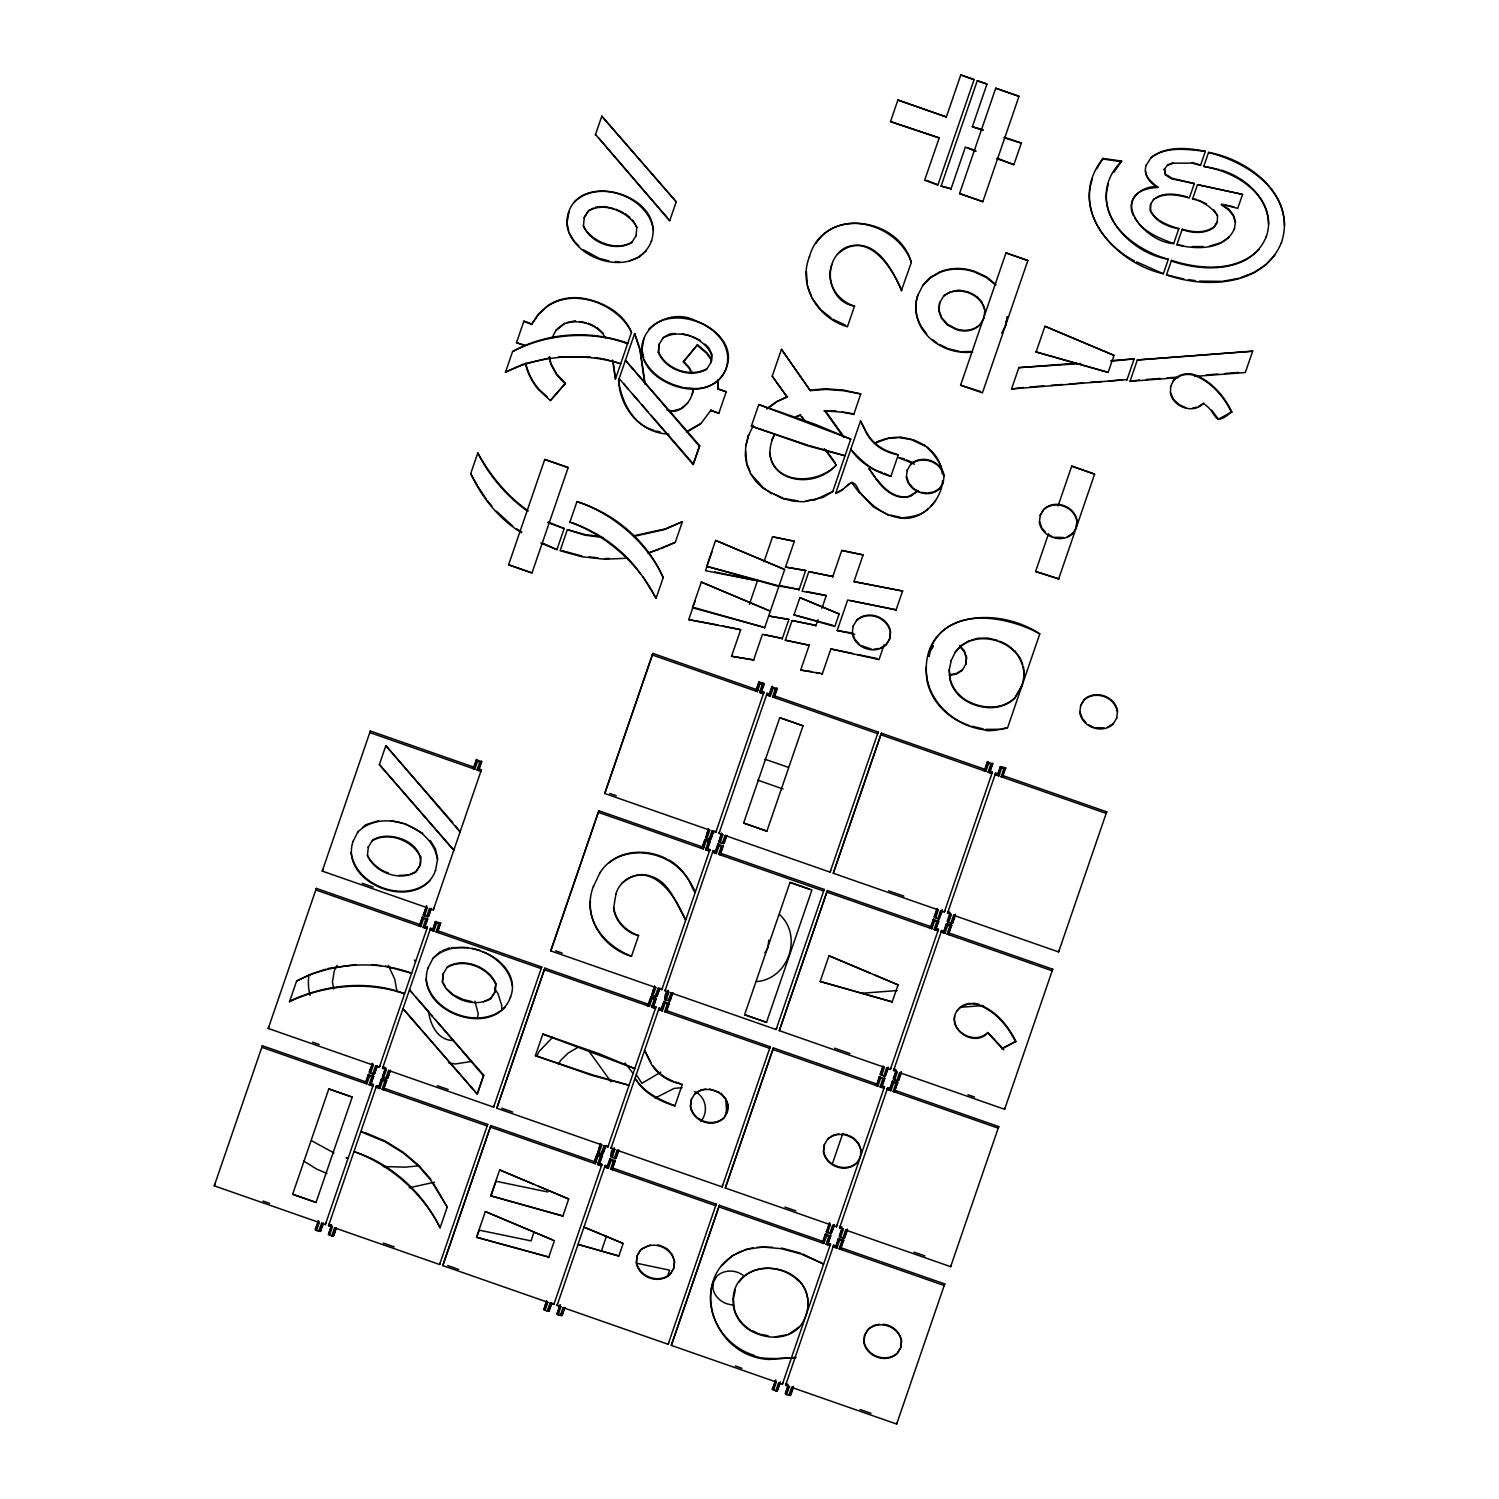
<?xml version="1.0" encoding="UTF-8"?>
<svg xmlns="http://www.w3.org/2000/svg" width="1499" height="1499" viewBox="0 0 1499 1499"><rect width="100%" height="100%" fill="white"/><g stroke="black" fill="none" stroke-linecap="round" stroke-linejoin="round"><path stroke-width="1.5" d="M1213.778 209.616L1217.525 215.744L1217.244 222.208L1214.171 227.173C1205.346 234.294 1190.881 233.319 1182.186 229.272C1192.642 232.214 1205.271 233.769 1214.396 226.536L1217.469 221.59M954.769 1015.797C951.509 1032.942 975.699 1044.915 987.766 1032.492C1011.132 1056.832 1006.841 1054.34 987.766 1032.492M1170.719 386.311L1170.419 393.469C1173.68 407.484 1193.972 414.399 1203.716 403.006M1150.67 203.883L1150.52 210.104C1155.129 221.477 1169.595 225.543 1178.776 228.785C1167.59 226.742 1155.448 221.515 1150.295 210.741L1150.445 204.501L1153.743 199.105M813.807 500.366L832.769 491.522L823.082 497.368L803.895 501.772L793.271 501.191L781.897 498.268L762.916 488.187L755.852 481.423L750.437 473.497L746.858 464.784L745.303 455.621L745.771 446.027L748.507 435.385L745.771 446.027M746.858 464.784L745.715 451.162M368.136 847.347L372.576 840.115C389.403 829.322 425.004 842.513 420.057 865.466L415.691 872.193C399.39 881.468 374.694 872.643 367.461 855.442L368.361 846.729M420.863 856.81L420.282 864.848L415.916 871.575L410.389 874.179M495.813 983.475L495.007 992.132L490.641 998.859C474.34 1008.134 449.644 999.308 442.43 982.107L443.086 974.013L447.526 966.78C463.772 957.093 488.355 966.555 495.813 983.475L495.232 991.514L490.866 998.24L483.502 1001.707M636.007 235.98L636.813 227.323L632.784 219.941M710.957 362.646C713.131 355.675 710.788 348.293 704.811 344.114M711.763 353.989L711.201 362.027L706.591 369.372C690.289 378.629 665.593 369.803 658.38 352.621L659.035 344.526L663.495 337.294L670.559 333.734L675.225 333.49M443.311 973.376L442.43 982.107M636.232 235.362L631.641 242.707C615.339 251.982 590.643 243.157 583.411 225.956L584.31 217.243L588.526 210.628L593.829 207.968M658.38 352.621L659.279 343.889M370.703 1085.313L371.265 1083.758M378.797 1086.382L378.216 1087.955M424.685 927.956L425.248 926.382M432.78 929.024L432.218 930.579M478.668 770.58L479.249 769.006M599.225 1165.098L599.787 1163.543M615.265 1160.807L613.372 1161.032L610.618 1169.07L612.51 1168.845L615.265 1160.807L609.849 1158.914L611.161 1160.245L608.388 1168.302L604.584 1166.971L605.146 1165.398L607.32 1166.166L606.758 1167.721M653.208 1007.721L653.789 1006.166M669.247 1003.431L667.374 1003.655L664.619 1011.694L666.493 1011.469L669.247 1003.431L663.832 1001.538L665.144 1002.887L662.389 1010.926L658.567 1009.595L659.148 1008.04L661.321 1008.79L660.74 1010.345M707.191 850.345L707.772 848.79M723.23 846.054L721.356 846.279L718.602 854.318L720.476 854.093L723.23 846.054L717.834 844.162L719.127 845.511L716.372 853.549L712.55 852.219L713.131 850.664L715.304 851.413L714.723 852.987M761.192 692.988L761.754 691.414M777.213 688.678L775.339 688.903L772.585 696.941L774.458 696.716L777.213 688.678L771.816 686.804L773.109 688.135L770.355 696.173L766.532 694.843L767.113 693.288L769.287 694.056L768.725 695.611M827.748 1244.863L828.31 1243.308L830.502 1244.076L782.403 1384.158L778.581 1382.828L775.826 1390.847L772.453 1389.461L775.658 1380.26L772.453 1389.461M835.842 1245.931L835.28 1247.505M881.731 1087.506L882.311 1085.932L884.485 1086.7L836.386 1226.782L832.563 1225.451L829.809 1233.49L826.455 1232.103L829.64 1222.884L826.455 1232.103M889.844 1088.574L889.263 1090.129M935.713 930.13L936.294 928.556L938.468 929.324L890.369 1069.424L886.546 1068.094L883.81 1076.113L880.269 1073.996L883.023 1065.976M943.827 931.198L943.246 932.753M989.715 772.753L990.277 771.198L992.45 771.948L944.351 912.048L940.548 910.717L937.793 918.737L934.252 916.62L937.006 908.6M997.809 773.821L997.228 775.376M939.779 302.348L938.936 310.031L941.691 317.676L947.462 324.234L955.687 328.618A22.56 19.618 20.2 0 0 980.065 324.384M691.358 1099.404L690.608 1106.037C692.95 1120.877 712.887 1127.923 723.942 1117.673M907.307 469.918L906.314 477.169C908.675 492.009 928.612 499.073 939.667 488.805L943.133 483.128L944.145 475.801C941.765 461.036 921.848 453.991 910.792 464.165L907.082 470.536M853.231 625.889L852.238 633.234C854.692 648.186 874.798 655.232 886.04 645.02L889.563 639.267L890.35 632.447C887.97 617.419 867.734 610.187 856.547 620.642M1116.586 718.414L1117.579 711.163C1115.237 696.286 1095.263 689.259 1084.227 699.546L1080.723 705.298L1079.748 712.55C1082.184 727.277 1102.046 734.36 1113.101 724.167L1116.811 717.777M727.184 1112.614L727.971 1105.925C725.572 1091.141 705.654 1084.096 694.618 1094.27M824.394 1144.486L823.626 1151.101C825.968 1165.847 845.923 1172.874 856.885 1162.681M860.145 1157.547L861.138 1150.295L858.852 1143.793L854.186 1138.322L849.371 1135.68M929.08 656.543L929.605 652.084L933.071 646.388M929.305 655.925L929.83 651.447L933.296 645.769M965.618 664.769L966.405 658.061L964.082 651.522L960.54 647.399M1076.095 528.06L1076.863 521.427C1074.596 506.606 1054.565 499.486 1043.604 509.847L1040.119 515.619M768.818 940.098L767.844 947.911L764.865 952.839M983.794 318.425L984.993 309.974L983.025 304.409M1146.248 165.021C1142.8 174.39 1149.808 183.215 1157.734 187.45C1153.481 183.197 1145.967 178.55 1145.48 170.905M1234.37 229.066L1235.513 221.646L1233.508 215.144L1228.768 209.185L1223.278 205.4M615.958 893.872L613.616 908.113C614.946 921.529 626.826 933.053 638.593 935.582C626.151 931.01 615.414 921.229 613.841 907.495M831.908 264.386C824.993 282.224 837.135 300.793 854.542 306.096L847.441 326.763C818.229 318.444 797.468 286.084 809.535 256.573M769.587 452.473C773.671 485.77 817.33 484.533 836.217 465.158C809.76 494.22 753.397 477.282 774.683 434.223M1108.379 184.002C1096.725 221.983 1136.279 250.408 1168.339 259.271L1163.355 273.755C1113.532 262.625 1064.646 206.862 1102.983 158.407L1121.683 161.068L1113.794 172.366M353.014 841.37C338.868 885.159 419.832 914.015 435.628 870.207M427.965 968.035C413.818 1011.788 494.876 1040.756 510.578 996.872M568.964 211.884L566.997 222.976L568.702 230.921M643.933 338.53L641.965 349.642L643.671 357.568M1092.303 179.13C1080.723 212.952 1105.569 245.78 1134.481 260.938M435.403 870.825L437.652 858.946L435.516 849.034L430.232 840.471M510.353 997.491C518.766 976.73 500.535 957.861 482.078 951.49M651.353 241.339C667.486 192.322 568.027 166.539 566.772 223.613C570.688 261.032 636.719 280.069 651.578 240.721M1281.345 242.838C1297.028 196.556 1249.604 159.569 1208.55 152.43C1242.278 161.049 1283.912 184.845 1284.512 225.562M1266.187 236.917C1277.167 205.888 1248.798 178.306 1221.104 170.08M477.469 1017.802L478.237 1013.867L474.921 1001.22M692.276 394.237L693.419 388.316M693.269 389.665C691.639 401.282 681.296 413.761 668.591 411.007M1005.417 325.958L1007.103 317.338M1007.328 316.701L1005.642 325.339L1001.669 333.171M713.468 1281.233C702.169 1312.131 723.624 1345.933 753.828 1355.208C760.03 1363.041 834.999 1353.747 769.156 1359.481C705.429 1356.145 684.856 1262.064 753.041 1247.824M735.372 1289.627L733.404 1299.108L734.154 1308.177M951.322 660.141L949.129 670.24L949.879 679.309A35.114 30.542 20.2 0 0 965.993 700.895C981.058 709.664 1001.838 711.088 1014.973 698.047L1022.262 685.024L1015.216 697.428C1002.081 710.47 981.302 709.046 966.218 700.277A35.114 30.542 20.2 0 1 950.122 678.672L949.354 669.622M1022.018 685.643L1024.21 675.637L1023.48 666.624M593.585 886.059C581.518 915.57 602.279 947.93 631.491 956.268C609.849 947.93 587.964 927.094 590.419 900.936M725.141 1116.643L726.49 1110.272L725.853 1100.06M320.055 1231.541L323.409 1223.053L320.655 1231.072L318.781 1231.297L316.551 1230.529L319.306 1222.509L214.263 1185.84L262.362 1045.74L365.756 1081.828A3.373 1.668 18.9 0 0 365.194 1083.402M374.038 1074.165L377.392 1065.677L374.638 1073.696L372.764 1073.921L370.534 1073.153L373.288 1065.133L268.246 1028.464L316.345 888.364L419.757 924.471A3.373 1.668 18.9 0 0 419.177 926.026M428.021 916.788L431.375 908.3L428.639 916.339L426.747 916.564L424.536 915.777L427.271 907.757L322.248 871.088L370.347 730.987L473.74 767.095A3.373 1.668 18.9 0 0 473.159 768.65M289.513 1001.744L289.738 1001.107C324.777 984.393 368.979 979.784 404.543 993.743C367.105 981.002 324.983 984.806 289.513 1001.744L296.615 981.058L311.099 974.069L325.826 969.178M521.558 532.726C498.905 519.047 481.854 497.406 470.686 473.647L477.806 452.96C490.36 475.37 506.812 495.944 528.004 510.728M620.736 363.639C584.085 352.621 540.839 354.607 505.463 372.239L512.564 351.572C547.435 332.122 590.344 329.967 627.762 343.14L627.538 343.758C590.494 329.799 545.58 334.127 512.564 351.572M516.518 342.615L524.837 345.519L516.518 342.615L523.882 321.161L531.845 323.934L538.534 314.003L547.098 306.171A48.736 42.365 20.2 0 1 582.137 298.151C602.411 301.486 623.453 312.485 631.472 332.403L615.471 379.003L612.548 360.041M379.359 764.565L453.785 850.195L379.359 764.565L385.843 745.659L452.698 822.558M595.309 135.079L601.792 116.172L676.236 201.822L669.734 220.709L595.534 134.442M292.642 1194.272L328.806 1088.93L352.209 1097.099L316.045 1202.442L292.642 1194.272L316.045 1202.442M508.592 564.786L544.755 459.425L568.158 467.594L531.995 572.955L508.592 564.786L531.995 572.955M315.408 1229.911L318.594 1220.711L315.24 1229.18L316.551 1230.529M368.286 1074.596L369.578 1075.926L366.824 1083.964L365.531 1082.634L368.286 1074.596L373.682 1076.469L370.928 1084.526L369.054 1084.751L371.808 1076.694L373.682 1076.469M369.391 1072.534L372.595 1063.334L369.241 1071.822L370.534 1073.153M422.268 917.219L423.58 918.55L420.807 926.607L419.514 925.258L422.268 917.219L427.683 919.093L424.91 927.15L423.037 927.375L425.81 919.337L427.683 919.093M423.393 915.177L426.578 905.958L423.393 915.177L424.536 915.777M476.27 759.843L477.563 761.173L474.808 769.231L473.497 767.881L476.27 759.843L481.666 761.736L478.912 769.774L477.038 769.999L479.792 761.96L481.666 761.736M365.681 1083.365L368.885 1074.127M419.683 925.989L422.868 916.751M473.665 768.612L476.869 759.375M318.781 1231.297L321.536 1223.278L322.81 1223.521M372.764 1073.921L375.518 1065.901L376.792 1066.145M426.747 916.564L429.501 908.544L430.775 908.769M370.328 1084.976L373.532 1075.757M424.311 927.6L427.515 918.381M478.312 770.242L481.498 761.005M321.536 1223.278L325.339 1224.608L373.438 1084.526L369.635 1083.177L370.928 1084.526M375.518 1065.901L379.341 1067.232L427.44 927.15L423.617 925.82L424.91 927.15M429.501 908.544L433.323 909.874L481.423 769.774L477.6 768.444L478.912 769.774M540.82 543.088L556.916 549.646L564.186 528.529L548.034 521.989M333.097 1236.094L336.451 1227.606L333.696 1235.626L331.822 1235.851L329.593 1235.082L332.347 1227.063L328.525 1225.714L376.624 1085.632L380.446 1086.962L378.572 1087.187L379.865 1088.518L382.62 1080.479L381.327 1079.13L386.573 1080.292L383.369 1089.529L382.095 1089.286L384.85 1081.247L386.723 1081.023M387.079 1078.718L390.433 1070.23L387.679 1078.249L385.805 1078.474L383.575 1077.706L386.33 1069.686L382.507 1068.356L430.606 928.256L434.429 929.586L432.555 929.811L433.848 931.141L436.621 923.103L435.31 921.773L440.556 922.934L437.352 932.153L436.078 931.91L438.832 923.871L440.725 923.646M625.083 558.34L604.341 559.221L582.005 556.766L560.101 550.751L567.353 529.634L584.891 534.506L599.488 536.417M569.695 522.739L576.946 501.622C614.759 513.408 647.268 541.139 663.176 577.621L656.075 598.307C638.368 563.174 605.84 534.937 569.92 522.12M668.891 434.092C640.335 433.342 619.574 407.541 618.637 380.109L634.639 333.509L640.11 349.304L645.057 383.463M328.45 1234.464L331.635 1225.264L328.45 1234.464L329.593 1235.082M378.572 1087.187L381.327 1079.13M382.432 1077.088L385.618 1067.888L382.432 1077.088L383.575 1077.706M432.555 929.811L435.31 921.773M378.722 1087.918L381.926 1078.68M432.724 930.542L435.909 921.304M331.822 1235.851L334.577 1227.831L335.851 1228.074M385.805 1078.474L388.56 1070.455L389.834 1070.698M383.369 1089.529L386.124 1081.491M437.352 932.153L440.125 924.115M333.696 1235.626L335.589 1228.88M384.493 1086.325L386.573 1080.292M387.679 1078.249L389.59 1071.504M438.495 928.949L440.556 922.934M477.225 1094.083L402.987 1008.677L477.225 1094.083L483.709 1075.195L435.235 1019.414M619.162 378.572L693.175 464.596L699.677 445.709L625.439 360.303L699.433 446.327M477.45 1093.464L483.709 1075.195M693.175 464.596L699.677 445.709M718.845 413.237L710.901 410.464L718.845 413.237L726.228 391.782L718.021 388.916L717.984 379.959M440.106 1227.793C423.093 1192.867 391.595 1163.599 353.97 1151.607C389.89 1164.423 422.418 1192.679 440.106 1227.793L447.227 1207.107L433.117 1182.748M648.205 553.412L675.299 542.319L682.401 521.652L665.181 528.866L633.758 535.818M334.577 1227.831L439.6 1264.5L487.7 1124.4L382.676 1087.731L383.969 1089.061M388.56 1070.455L493.602 1107.124L541.701 967.024L436.659 930.354L437.97 931.685M548.578 1311.306L551.932 1302.837L549.177 1310.857L547.304 1311.082L545.074 1310.295L547.828 1302.275L442.786 1265.606L490.323 1127.079L490.885 1125.524L595.927 1162.193L594.054 1162.418L595.347 1163.749L598.12 1155.692L596.808 1154.361L600.912 1154.923L602.223 1156.254L599.45 1164.292L597.576 1164.517L600.349 1156.479L602.223 1156.254M602.561 1153.949L605.915 1145.461L603.16 1153.481L601.286 1153.705L599.057 1152.937L601.811 1144.899L496.787 1108.229L544.306 969.703L544.887 968.148L649.91 1004.817L648.036 1005.042L649.348 1006.372L652.102 998.334L650.791 996.985L654.894 997.547L656.206 998.877L653.452 1006.935L651.559 1007.159L654.332 999.102L656.206 998.877M656.562 996.573L659.916 988.085L657.162 996.104L655.288 996.329L653.058 995.561L655.812 987.541L550.77 950.872L598.288 812.327L598.869 810.772L703.912 847.441L702.019 847.666L703.331 848.996L706.085 840.958L704.792 839.627L708.896 840.171L710.189 841.501L707.434 849.558L705.561 849.783L708.315 841.726L710.189 841.501M713.899 830.708L711.144 838.728L709.271 838.953L707.041 838.185L709.795 830.165L604.753 793.496L652.852 653.395L757.894 690.065L756.021 690.289L757.314 691.62L760.087 683.581L758.775 682.251L762.879 682.794L764.19 684.125L761.417 692.182L759.543 692.407L762.298 684.35L764.19 684.125M490.885 1125.524L442.786 1265.606M544.887 968.148L496.787 1108.229M598.869 810.772L550.77 950.872M652.852 653.395L604.753 793.496M535.387 1055.652L592.011 1074.708L629.055 1085.257L591.786 1075.326L535.387 1055.652L542.807 1034.066L599.207 1053.76L634.77 1068.618L542.807 1034.066M810.153 445.84L845.005 455.771L807.736 445.84L751.336 426.147L758.756 404.58L815.156 424.273L850.72 439.113L832.545 492.14M476.513 1237.256L548.784 1257.043L476.513 1237.256L485.339 1211.567L552.25 1239.767M490.735 1195.809L562.856 1216.008L490.735 1195.809L499.635 1169.895L534.169 1184.454M764.734 627.556L692.463 607.77L701.307 582.08L770.355 611.18L701.307 582.08M778.993 586.015L799.154 589.519L779.236 585.397L778.805 586.521L706.685 566.322L715.585 540.408L784.652 569.508L764.509 628.175M477.094 1236.488L479.249 1230.173L531.002 1240.872L533.944 1232.309M490.979 1195.996L496.038 1181.268L547.791 1191.967M722.687 625.982L740.693 629.711L688.716 619.63L695.217 600.687M749.388 604.341L757.463 580.788L705.486 570.707L711.988 551.782M766.907 409.021L777.7 401.264L787.181 397.048L772.21 376.23L781.466 349.323L810.284 390.639L825.687 389.421L843.225 390.677L860.782 393.975L843.45 390.059L825.912 388.784L810.528 390.021M890.5 121.606L939.198 137.908L890.5 121.606L897.901 100.04L946.375 116.959L897.901 100.04M731.549 656.281L753.66 659.935L731.549 656.281L740.693 629.711M763.965 561.844L772.566 536.792L794.358 541.27L785.495 567.072L805.675 570.519L785.495 567.072M631.491 956.268L638.593 935.582M548.559 1257.68L554.405 1240.666L485.339 1211.567M562.856 1216.008L568.702 1198.994L538.497 1186.271M753.435 660.553L762.448 634.302L782.366 638.48L764.659 634.77M926.757 180.348L937.924 184.939L924.621 180.311L939.198 137.908M946.15 117.578L960.784 74.95L974.088 79.597L937.924 184.939M543.931 1309.695L546.535 1300.945L543.931 1309.695L545.074 1310.295M594.054 1162.418L596.808 1154.361M597.932 1152.319L600.518 1143.568L597.932 1152.319L599.057 1152.937M648.036 1005.042L650.791 996.985M651.915 994.943L654.501 986.192L651.915 994.943L653.058 995.561M702.019 847.666L704.792 839.627M705.898 837.566L708.484 828.835L705.898 837.566L707.041 838.185M756.021 690.289L758.775 682.251M594.222 1163.13L597.408 1153.911M648.205 1005.773L651.409 996.535M702.188 848.397L705.392 839.159M756.171 691.02L759.375 681.783M836.142 410.932C801.384 410.464 851.882 411.382 853.755 414.436L860.782 393.975M547.304 1311.082L550.058 1303.062L551.332 1303.287M601.286 1153.705L604.041 1145.686L605.315 1145.911M655.288 996.329L658.024 988.309L659.316 988.553M709.271 838.953L712.025 830.933L713.299 831.177L710.545 839.196M598.851 1164.76L602.055 1155.523M652.852 1007.384L656.037 998.147M706.835 850.008L710.039 840.77M760.817 692.632L764.022 683.413M550.058 1303.062L553.881 1304.392L601.98 1164.292L598.157 1162.962M604.041 1145.686L607.863 1147.016L655.962 1006.916L652.14 1005.585M658.024 988.309L661.846 989.64L709.945 849.558L706.123 848.209M712.025 830.933L715.829 832.264L763.928 692.182L760.124 690.852M782.122 639.099L788.886 619.443L768.725 615.995L788.886 619.443M798.93 590.138L805.675 570.519M837.529 254.193C866.141 228.429 891.886 266.129 901.386 290.581L911.336 262.456C898.538 216.343 822.651 206.45 809.31 257.191M564.973 1307.39L562.219 1315.41L558.115 1314.848L560.87 1306.828L557.047 1305.498L605.146 1165.398M618.956 1150.014L616.201 1158.034L612.098 1157.472L614.852 1149.452L611.049 1148.122L659.148 1008.04M672.939 992.638L670.203 1000.657L666.099 1000.114L668.835 992.094L665.031 990.745L713.131 850.664M726.94 835.262L724.186 843.281L720.082 842.738L722.837 834.718L719.014 833.388L767.113 693.288M785.307 640.223L809.216 645.226L785.307 640.223L792.072 620.549L816.018 625.439L792.072 620.549M793.983 614.89L799.923 597.595L839.121 613.972L834.812 626.526L793.983 614.89L832.882 625.289M806.687 591.524L826.268 595.571L802.096 591.262L808.842 571.644L832.807 576.534L808.842 571.644M942.44 480.786C942.29 497.912 923.309 521.652 900.412 517.998C883.998 515.956 870.619 504.526 859.545 492.103C851.17 472.091 848.247 489.836 835.73 493.246L860.52 420.938L866.872 432.911A39.442 34.29 20.2 0 0 891.249 452.454L898.276 454.909L890.893 476.363C874.929 471.81 860.239 463.303 850.776 449.288C858.552 457.476 868.933 469.018 882.012 472.41M941.11 186.063L951.059 188.818L941.11 186.063L977.273 80.702L986.979 84.094L972.345 126.722L982.932 130.413M556.972 1314.248L560.158 1305.029L556.972 1314.248L558.115 1314.848M608.388 1168.302L607.095 1166.971L609.849 1158.914M612.098 1157.472C608.819 1156.61 612.604 1145.536 614.852 1149.452M662.389 1010.926L661.078 1009.595L663.832 1001.538M666.099 1000.114C662.802 999.233 666.605 988.16 668.835 992.094M716.372 853.549L715.06 852.219L717.834 844.162M718.939 842.119L721.525 833.369L718.939 842.119L720.082 842.738M770.355 696.173L769.062 694.843L771.816 686.804M607.245 1167.684L610.449 1158.465M610.974 1156.872L614.159 1147.672M661.246 1010.307L664.432 1001.088M664.956 999.496L668.142 990.296M715.229 852.95L718.433 843.712M769.212 695.573L772.416 686.336M560.345 1315.635L563.099 1307.615L564.374 1307.84L561.619 1315.86M614.328 1158.259L617.082 1150.239L618.356 1150.464L615.602 1158.483M668.31 1000.882L671.065 992.863L672.339 993.087L669.603 1001.126M722.312 843.506L725.066 835.486L726.34 835.73L723.586 843.75M611.892 1169.295L615.096 1160.076M665.893 1011.919L669.079 1002.7M719.876 854.561L723.061 845.324M773.859 697.185L777.063 687.966M950.834 189.455L965.393 147.052L975.755 151.362M743.616 823.045L779.761 717.684L803.052 725.816L766.888 831.177L743.616 823.045L766.888 831.177M959.566 193.558L995.729 88.197L1019.001 96.329L982.838 201.69L959.566 193.558L982.838 201.69M601.305 1251.29L606.42 1236.356M822.351 673.801L800.691 670.072L809.441 644.607M815.793 626.057L817.986 619.668M821.883 608.369L826.268 595.571M832.582 577.152L841.745 550.452L863.124 554.93L853.943 581.612L902.585 591.037L853.943 581.612M618.843 1256.012L578.014 1244.376L618.843 1256.012L623.172 1243.458L583.973 1227.1L623.172 1243.458M822.108 674.419L830.858 648.955L852.856 653.527M854.749 634.227L837.173 630.536L847.647 600.05L896.121 609.849L849.839 600.499M674.943 1105.85C661.059 1100.154 643.764 1092.808 635.051 1078.156C643.202 1092.602 659.092 1101.222 674.943 1105.85L682.326 1084.395L675.056 1082.559A39.442 34.29 20.2 0 1 650.697 1063.016L644.57 1050.424L650.922 1062.398M996.929 158.763L1013.886 164.684L1021.306 143.117L1004.349 137.196M744.61 1014.711L766.495 1022.355L744.61 1014.711L790.029 882.405L809.704 889.263M960.578 385.224L1005.979 252.9L1027.846 260.545L982.445 392.85L960.578 385.224L980.477 391.464M667.411 1276.473L669.585 1270.159L636.607 1263.245M830.858 648.955L879.032 659.616L884.091 644.889M895.896 610.486L902.585 591.037M766.495 1022.355L811.896 890.031L790.029 882.405M563.099 1307.615L668.142 1344.284L716.241 1204.184L612.829 1168.096A3.373 1.668 18.9 0 1 612.267 1169.651L610.618 1169.07M617.082 1150.239L722.125 1186.908L770.224 1046.808L666.83 1010.719A3.373 1.668 18.9 0 1 666.249 1012.275L664.619 1011.694M671.065 992.863L776.107 1029.532L824.206 889.432L720.813 853.343A3.373 1.668 18.9 0 1 720.232 854.898L718.602 854.318M725.066 835.486L830.09 872.156L878.189 732.055L774.796 695.967A3.373 1.668 18.9 0 1 774.215 697.522L772.585 696.941M773.596 1390.079L776.351 1382.059L671.308 1345.39L718.845 1206.845L719.408 1205.29L824.45 1241.959M827.579 1232.703L830.334 1224.683L725.31 1188.014L772.828 1049.487L773.409 1047.913L878.433 1084.583M881.581 1075.326L884.335 1067.307L779.293 1030.637L826.811 892.111L827.392 890.556L932.434 927.206M935.563 917.95L938.318 909.93L833.275 873.261L881.375 733.18L984.768 769.268A3.373 1.668 18.9 0 0 984.206 770.823M719.408 1205.29L671.308 1345.39M773.409 1047.913L725.31 1188.014M827.392 890.556L779.293 1030.637M881.375 733.18L833.275 873.261M1127.061 379.584L1011.525 388.99L1018.852 367.648L1076.507 363.245M820.159 981.47L892.205 1001.875L820.159 981.47L828.984 955.762L870.001 973.038M1036.109 351.965L1044.934 326.276L1114.001 355.375L1108.154 372.389L1036.109 351.965L1108.154 372.389M832.357 1163.88L842.831 1133.338M1035.584 571.494L1058.706 578.858L1035.584 571.494L1048.532 533.775M1058.032 506.025L1071.729 466.133L1094.626 474.134L1058.463 579.476M892.205 1001.875L898.051 984.862L874.31 974.875M825.331 1234.145L826.642 1235.476L823.869 1243.514L822.576 1242.184L825.331 1234.145L830.746 1236.019L827.973 1244.076L826.099 1244.301L828.872 1236.244L830.746 1236.019M879.313 1076.769L880.625 1078.1L877.871 1086.157L876.559 1084.808L879.313 1076.769L884.729 1078.662L881.974 1086.7L880.082 1086.925L882.855 1078.887L884.729 1078.662M933.315 919.393L934.608 920.723L931.853 928.78L930.542 927.431L933.315 919.393L938.711 921.285L935.957 929.324L934.083 929.549L936.838 921.51L938.711 921.285M987.298 762.017L988.609 763.347L985.836 771.404L984.543 770.074L987.298 762.017L992.713 763.909L989.94 771.948L988.066 772.172L990.82 764.134L992.713 763.909M822.745 1242.915L825.93 1233.677M876.728 1085.538L879.932 1076.301M880.438 1074.727L883.192 1066.707L884.335 1067.307M930.71 928.162L933.914 918.924M934.42 917.351L937.175 909.331L938.318 909.93M984.693 770.786L987.897 761.567M775.826 1390.847L777.1 1391.091L780.286 1381.872M827.373 1244.526L830.577 1235.307M829.809 1233.49L831.083 1233.714L834.287 1224.514M881.375 1087.168L884.56 1077.931M883.81 1076.113L885.085 1076.338L888.27 1067.138M935.357 929.792L938.561 920.555M937.793 918.737L939.067 918.962L942.253 909.762M989.34 772.416L992.544 763.178M777.1 1391.091L780.454 1382.603L778.581 1382.828M831.083 1233.714L834.437 1225.226L832.563 1225.451M885.085 1076.338L888.439 1067.869L886.546 1068.094M939.067 918.962L942.421 910.493L940.548 910.717M1007.497 727.989L1039.781 633.908C994.943 603.835 915.777 612.604 927.356 682.364C933.765 708.915 958.948 726.528 985.124 729.994C987.953 732.955 1018.065 725.628 1002.194 728.795M1126.836 380.221L1134.162 358.861L1111.115 360.622M1157.734 187.45C1105.962 190.617 1141.526 241.826 1173.698 243.606L1179.001 228.167M1153.518 199.723C1163.936 191.928 1177.802 194.964 1189.344 197.962L1194.31 183.553L1172.068 178.287L1165.454 174.165L1164.404 168.862L1165.229 174.783L1171.825 178.906L1194.31 183.553M1164.18 169.499L1167.215 165.583L1173.136 163.204L1192.005 163.11L1200.568 165.265L1205.365 151.305C1187.564 147.783 1166.672 145.684 1151.251 157.283L1146.023 165.658M788.867 1395.4L791.622 1387.381L793.496 1387.156L790.741 1395.176L788.867 1395.4L786.638 1394.632L789.392 1386.612L785.57 1385.282L833.669 1245.182L837.491 1246.512L835.618 1246.737L836.91 1248.067L839.684 1240.029L838.372 1238.699L843.618 1239.842L840.414 1249.079L839.14 1248.836L841.895 1240.797L843.787 1240.572M842.85 1238.024L845.605 1230.004L847.478 1229.78L844.724 1237.799L842.85 1238.024L840.62 1237.256L843.375 1229.236L839.571 1227.906L887.67 1087.806L891.474 1089.136L889.6 1089.361L890.912 1090.691L893.666 1082.653L892.355 1081.322L897.601 1082.484L894.416 1091.703L893.142 1091.459L895.896 1083.421L897.77 1083.196M896.833 1080.667L899.587 1072.628L901.461 1072.403L898.725 1080.442L896.833 1080.667L894.622 1079.88L897.358 1071.86L893.554 1070.53L941.653 930.429L945.457 931.76L943.583 931.985L944.895 933.334L947.649 925.276L946.356 923.946L951.584 925.108L948.399 934.327L947.124 934.102L949.879 926.063L951.753 925.839M950.834 923.29L953.589 915.271L955.463 915.046L952.708 923.065L950.834 923.29L948.605 922.503L951.359 914.484L947.537 913.153L995.636 773.053L999.458 774.402L997.584 774.627L998.877 775.957L1001.632 767.9L1000.339 766.57L1005.585 767.732L1002.381 776.95L1001.107 776.726L1003.862 768.687L1005.735 768.462M1178.439 377.636L1130.002 381.327L1137.348 359.966L1252.658 351.197L1245.313 372.539L1194.591 376.418M1281.57 242.201C1263.901 286.44 1205.383 288.782 1166.522 274.86L1171.525 260.376C1199.912 269.576 1236.094 272.331 1258.935 249.565M1234.595 228.429C1225.283 250.164 1196.408 249.827 1176.884 244.712L1182.186 229.272M1217.525 215.744C1213.309 208.811 1202.61 200.547 1192.529 199.086L1197.495 184.658L1242.559 194.402L1237.743 208.398L1221.46 204.126M1268.529 224.119C1267.723 190.579 1233.227 171.411 1203.753 166.389L1208.55 152.43M786.638 1394.632L785.345 1393.283L788.081 1385.263M835.618 1246.737L838.372 1238.699M840.62 1237.256L839.328 1235.926L842.082 1227.906M889.6 1089.361L892.355 1081.322M894.622 1079.88L893.31 1078.549L896.065 1070.53M943.583 931.985L946.356 923.946M948.605 922.503L947.293 921.173L950.047 913.153M997.584 774.627L1000.339 766.57M785.495 1394.014L788.249 1385.994L789.392 1386.612M835.767 1247.468L838.972 1238.23M839.496 1236.638L842.232 1228.618L843.375 1229.236M889.769 1090.092L892.954 1080.854M893.479 1079.28L896.233 1071.242L897.358 1071.86M943.752 932.715L946.956 923.478M947.462 921.904L950.216 913.884L951.359 914.484M997.734 775.339L1000.508 767.301M790.142 1395.644L793.327 1386.425M840.414 1249.079L843.618 1239.842M844.124 1238.268L847.31 1229.049M894.416 1091.703L897.601 1082.484M898.126 1080.891L901.311 1071.691M948.399 934.327L951.584 925.108M952.109 923.515L955.294 914.315M1002.381 776.95L1005.585 767.732M791.622 1387.381L896.664 1424.05L944.745 1283.95L839.721 1247.28L841.014 1248.611M845.605 1230.004L950.647 1266.674L998.746 1126.592L893.704 1089.904L895.015 1091.235M899.587 1072.628L1004.63 1109.297L1052.729 969.216L947.705 932.528L948.998 933.858M953.589 915.271L1058.613 951.94L1106.712 811.84L1001.688 775.152L1002.981 776.501M370.347 730.987L369.766 732.561L474.808 769.231M523.882 321.161L531.602 324.552L538.31 314.64L546.873 306.789A48.736 42.365 20.2 0 1 581.912 298.769C602.354 300.943 623.734 315.446 631.472 332.403M505.463 372.239L522.964 364.238L550.264 357.736M322.248 871.088L322.81 869.532M316.345 888.364L315.783 889.938L420.807 926.607M477.806 452.96C489.067 475.708 506.774 496.413 527.779 511.346M601.792 116.172L676.236 201.822M470.686 473.647L477.038 484.795M268.246 1028.464L268.827 1026.909M262.362 1045.74L261.782 1047.295L366.824 1083.964M214.263 1185.84L214.844 1184.266M296.615 981.058C329.63 963.613 374.544 959.285 411.569 973.244L385.449 966.106M385.843 745.659L460.062 831.926L455.733 826.061M583.411 225.956C590.269 240.608 615.396 252.3 631.866 242.088M367.461 855.442C370.44 862 379.359 870.451 388.316 872.905M525.493 363.676A64.157 55.782 20.2 0 0 538.572 389.74L550.358 400.589L565.442 383.313L556.71 374L550.883 363.395L549.515 356.575M550.358 400.589L565.442 383.313M544.755 459.425L568.158 467.594M636.813 227.323C629.73 212.933 604.715 200.622 588.301 211.247L584.085 217.861M328.806 1088.93L352.209 1097.099M669.734 220.709L598.569 137.945M615.471 379.003L613.128 361.484M634.639 333.509L639.886 349.942L644.832 384.081M618.637 380.109C620.717 398.565 631.641 424.348 653.826 430.213M564.186 528.529L547.81 522.608M556.916 549.646L543.088 543.331M576.946 501.622C613.147 513.445 647.943 543.35 663.176 577.621M567.353 529.634L584.666 535.143L603.441 537.579M481.423 769.774L480.842 771.329L477.038 769.999M433.323 909.874L433.904 908.3M427.44 927.15L426.859 928.705L423.037 927.375M415.523 961.89L414.417 960.016M379.341 1067.232L379.903 1065.677M430.606 928.256L430.044 929.811L433.848 931.141M373.438 1084.526L372.876 1086.082L369.054 1084.751M382.507 1068.356L383.088 1066.782L384.831 1067.4M325.339 1224.608L325.92 1223.053M376.624 1085.632L376.043 1087.187L379.865 1088.518M328.525 1225.714L329.105 1224.158L330.848 1224.777M691.845 373.626L688.94 367.948L683.3 361.915L697.522 344.714L707.116 352.958L710.62 358.149M683.3 361.915L697.522 344.714M726.228 391.782L718.021 388.916M682.401 521.652L664.956 529.484L633.534 536.455M675.299 542.319L661.059 548.615M656.075 598.307L643.24 577.209M447.227 1207.107L430.55 1179.844L418.577 1166.091L403.55 1153.199L385.037 1141.732L360.772 1131.726L362.833 1131.614M541.701 967.024L541.12 968.598L436.078 931.91M493.602 1107.124L494.164 1105.569M487.7 1124.4L487.138 1125.974L382.095 1089.286M439.6 1264.5L440.181 1262.945M758.756 404.58L850.72 439.113M751.336 426.147L807.961 445.222M781.466 349.323L810.284 390.639M772.21 376.23L787.181 397.048M715.585 540.408L784.652 569.508M706.685 566.322L779.03 585.884M688.716 619.63L718.19 625.046M750.437 473.497L763.141 487.568L771.592 493.808M777.7 401.264L787.406 396.411M499.635 1169.895L568.702 1198.994M771.723 439.863L774.44 434.841M795.426 417.322L800.728 414.923L795.669 416.703M781.897 498.268L797.749 500.797M854.542 306.096C827.261 302.142 820.946 259.852 846.317 247.204C875.416 236.805 891.605 268.415 901.611 289.963L901.592 290.806M772.566 536.792L794.358 541.27M960.784 74.95L974.088 79.597M842.138 412.019L853.755 414.436M977.273 80.702L986.979 84.094M911.336 262.456C899.344 225.899 840.789 205.925 815.793 243.569M860.52 420.938L866.647 433.53A39.442 34.29 20.2 0 0 891.006 453.073L898.276 454.909M835.73 493.246L843.225 489.105M763.928 692.182L763.366 693.737L759.543 692.407M972.345 126.722L983.175 129.795M799.923 597.595L839.121 613.972M715.829 832.264L716.41 830.708M709.945 849.558L709.364 851.113L705.561 849.783M719.014 833.388L719.595 831.814M661.846 989.64L662.427 988.085M655.962 1006.916L655.382 1008.49L651.559 1007.159M633.121 1073.49L624.971 1063.016M995.729 88.197L1019.001 96.329M665.031 990.745L665.593 989.19M607.863 1147.016L608.425 1145.461M601.98 1164.292L601.399 1165.847L597.576 1164.517M636.307 1074.614L641.872 1083.346L660.834 1072.122M611.049 1148.122L611.611 1146.566M553.881 1304.392L554.443 1302.818M557.047 1305.498L557.628 1303.943M888.588 515.3L873.299 506.849L859.545 492.103M875.023 443.517C899.25 427.852 940.135 443.385 942.29 474.021M779.761 717.684L803.052 725.816M841.745 550.452L863.124 554.93M800.691 670.072L811.634 671.627M878.564 441.755L889.769 437.839M876.859 480.017C870.076 469.543 862.899 460.437 876.859 480.017C884.354 490.641 897.301 501.097 911.036 496C929.08 481.966 907.869 499.823 903.916 496.881C892.336 496.488 883.717 488.056 877.084 479.38M889.525 438.457L901.367 437.258M890.893 476.363L883.96 473.234M898.238 457.532L914.409 464.165M837.173 630.536L852.781 633.14M1021.306 143.117L1004.124 137.814M1013.886 164.684L997.172 158.145M906.314 459.856L912.629 462.46M901.124 437.877L913.847 440.069M942.047 469.937C940.06 462.048 931.722 450.749 924.377 445.091M900.412 517.998C909.275 517.043 920.423 516.218 927.769 509.154M1005.979 252.9L1027.846 260.545M935.657 500.891L930.71 506.456M878.189 732.055L877.627 733.629L774.215 697.522M830.09 872.156L830.671 870.6M824.206 889.432L823.626 891.006L720.232 854.898M1018.852 367.648L1080.891 363.526M1011.525 388.99L1023.274 387.492M776.107 1029.532L776.688 1027.977M770.224 1046.808L769.643 1048.363L666.249 1012.275M722.125 1186.908L722.687 1185.334M716.241 1204.184L715.66 1205.739L612.267 1169.651M1096.8 168.675L1102.983 158.407M668.142 1344.284L668.704 1342.711M1044.934 326.276L1114.001 355.375M828.984 955.762L898.051 984.862M1071.729 466.133L1094.626 474.134M1023.967 676.255C1024.342 660.553 1014.092 646.2 999.421 641.235M1205.365 151.305C1188.482 149.694 1166.297 145.534 1151.026 157.92M1200.568 165.265L1192.23 162.492M1173.698 243.606C1160.47 238.585 1142.388 231.952 1134.631 217.486M1168.339 259.271C1125.037 252.394 1082.447 200.398 1121.683 161.068M1163.355 273.755L1136.617 261.875M1203.753 166.389L1218.968 169.537M1197.495 184.658L1242.559 194.402M1192.529 199.086L1196.239 199.198M1134.162 358.861L1110.871 361.24M1176.884 244.712L1183.404 245.742M1171.525 260.376L1171.281 260.995C1203.06 272.087 1251.609 273.23 1266.411 236.299M1166.522 274.86L1184.004 279.076M808.017 1305.741C810.06 1256.387 723.755 1254.344 733.929 1308.796A35.114 30.542 20.2 0 0 750.043 1330.381C765.108 1339.15 785.888 1340.574 799.023 1327.533C809.928 1314.66 812.083 1293.974 798.817 1280.408M1137.348 359.966L1252.658 351.197M1130.002 381.327L1139.465 379.997M1039.781 633.908C1006.766 615.489 944.782 604.397 929.193 652.365M992.45 771.948L991.888 773.521L988.066 772.172M944.351 912.048L944.932 910.493M995.636 773.053L995.055 774.627L998.877 775.957M938.468 929.324L937.887 930.879L934.083 929.549M947.537 913.153L948.118 911.598L949.86 912.198M890.369 1069.424L890.949 1067.85M941.653 930.429L941.072 932.003L944.895 933.334M884.485 1086.7L883.904 1088.255L880.082 1086.925M893.554 1070.53L894.116 1068.974L895.877 1069.574M836.386 1226.782L836.948 1225.226M887.67 1087.806L887.089 1089.361L890.912 1090.691M830.502 1244.076L829.921 1245.632L826.099 1244.301M839.571 1227.906L840.133 1226.332L841.895 1226.95M782.403 1384.158L782.965 1382.603M833.669 1245.182L833.107 1246.737L836.91 1248.067M785.57 1385.282L786.151 1383.708L787.893 1384.326M1203.491 403.624C1218.537 412.956 1212.148 428.133 1231.803 411.85C1224.065 395.83 1211.735 381.514 1194.872 374.862A19.712 17.145 20.2 0 0 1173.436 380.615L1170.475 386.948M1217.919 419.495L1231.803 411.85M1001.969 1048.981L1015.854 1041.337C1008.34 1026.103 996.947 1011.975 980.871 1005.323M1106.712 811.84L1106.15 813.395L1001.107 776.726M1058.613 951.94L1059.193 950.366M1052.729 969.216L1052.148 970.771L947.124 934.102M1004.63 1109.297L1005.211 1107.742M998.746 1126.592L998.165 1128.147L893.142 1091.459M950.647 1266.674L951.209 1265.119M944.745 1283.95L944.183 1285.524L839.14 1248.836M896.664 1424.05L897.226 1422.495M593.342 886.677L600.087 872.437M748.263 436.003L753.379 425.304M537.204 1055.408L539.153 1051.38L552.738 1037.214M951.078 660.759L955.463 651.784L961.571 645.245L969.235 640.673M352.79 841.988L358.167 831.383M427.74 968.654L433.117 958.03L440.537 951.453M558.49 1064.346L560.457 1060.58L568.084 1053.085L577.79 1047.408M552.157 337.612L556.166 329.892L564.617 323.147M337.144 965.337L334.296 970.659L332.422 982.164L333.79 988.965M615.733 894.491C619.911 879.257 636.569 870.807 651.316 876.39C670.503 882.63 675.712 904.178 685.661 919.449L685.436 920.067C675.937 895.634 650.191 857.915 621.579 883.679M700.895 1121.233C708.877 1112.052 705.954 1096.125 694.412 1091.497M984.037 317.788L979.821 325.002A22.56 19.618 20.2 0 1 955.463 329.237L947.218 324.852L941.447 318.294L938.711 310.649L939.554 302.967L943.883 295.622L950.666 291.499M860.37 1156.909L856.66 1163.299C845.698 1173.511 825.743 1166.466 823.401 1151.719L824.169 1145.105L827.879 1138.715L833.669 1134.987L838.915 1133.956M852.987 626.507L856.772 620.024C867.977 609.568 888.195 616.782 890.575 631.828L889.806 638.649L886.265 644.401L880.344 648.074M1080.498 705.935L1083.983 700.164C1095.019 689.896 1115.012 696.923 1117.336 711.781M943.358 482.509L939.892 488.187L934.064 491.859L927.038 493.227L921.698 492.328M711.126 409.845L700.539 424.086L686.748 432.049M599.844 873.055C613.616 850.308 644.87 847.141 666.868 859.039M1275.424 254.362L1266.037 264.536L1253.801 272.556L1241.228 277.427M955.238 652.421C969.085 632.934 998.971 635.745 1014.542 651.54M739.288 1281.907C753.116 1262.42 783.021 1265.231 798.592 1281.027M922.803 285.597L930.336 277.858L939.892 272.425A45.794 39.817 20.2 0 1 975.025 272.2L986.454 277.615L995.655 285.129M721.094 1266.393L732.411 1255.619L746.614 1249.267L763.122 1247.056L781.298 1248.686L800.485 1253.801L823.607 1264.032L802.771 1254.045M573.892 202.515C597.857 178.006 648.861 196.819 653.377 230.078M648.842 329.162C674.569 301.711 737.827 328.768 726.303 368.005C713.974 400.608 667.186 391.127 649.123 368.791C625.027 337.594 665.069 304.466 696.079 320.936C714.742 327.457 734.772 345.744 726.547 367.367C722.312 381.158 708.427 388.99 694.487 388.56M362.608 827.429L365.569 824.787L378.629 820.759M357.942 832.001C381.908 807.511 432.911 826.305 437.427 859.583M432.892 958.667C456.858 934.158 507.88 952.952 512.377 986.23M505.407 1006.841C481.16 1031.181 430.494 1012.762 426.016 979.128M646.388 250.689L638.836 257.228L629.617 260.789M687.741 402.856L680.939 408.721L672.583 411.007L666.924 410.07M430.438 880.175C406.135 904.459 355.544 886.134 351.047 852.481M555.942 330.53L564.392 323.765C578.914 318.538 597.501 324.046 605.371 337.706M423.224 914.446L425.098 914.221M718.771 841.407L720.663 841.183M664.788 998.765L666.662 998.54M610.805 1156.141L612.679 1155.916M934.252 916.62L936.144 916.395M556.822 1313.517L558.696 1313.293M880.269 1073.996L882.143 1073.771M826.286 1231.372L828.16 1231.147M772.304 1388.749L774.177 1388.505M845.155 487.212L851.957 482.153M655.063 1098.092L674.007 1088.443L682.064 1087.656M767.132 408.403L777.925 400.645M788.287 1334.485L799.248 1326.915M1198.469 406.566L1201.973 404.187M987.541 1033.13C973.413 1048.194 944.557 1027.752 957.486 1010.101A19.712 17.145 20.2 0 1 970.153 1003.374M1229.424 236.973L1220.729 242.801L1209.487 246.08M827.654 1139.334C838.616 1128.972 858.646 1136.092 860.913 1150.913M1067.063 536.867L1072.834 533.176M910.568 464.784C921.623 454.609 941.522 461.655 943.92 476.42M1107.499 727.202L1113.326 723.53M962.395 669.828L956.587 673.444L949.523 674.775M608.8 862.937C632.84 843.993 671.252 853.193 687.385 878.283C688.004 877.383 695.986 896.964 695.03 891.287C689.053 878.957 681.108 866.759 668.891 859.92M943.639 296.24C957.093 284.904 981.47 293.186 984.768 310.593M1155.542 198.037C1165.004 191.797 1177.202 194.252 1187.452 196.894M686.973 431.412L700.764 423.468M1002.194 1048.363L1015.854 1041.337M663.251 337.912C679.497 328.225 704.062 337.687 711.538 354.607M372.352 840.752C388.597 831.046 413.162 840.508 420.619 857.447M447.302 967.398C463.547 957.711 488.112 967.174 495.588 984.094M875.266 442.88L878.789 441.118M706.835 368.735C690.533 378.01 665.818 369.185 658.604 351.984M1167.459 164.965L1173.361 162.585M442.336 950.722L449.569 947.836M648.449 552.775L658.96 549.309M434.373 1182.205L409.133 1187.826M971.427 640.054L978.023 638.218L987.579 638.031L997.491 640.317M756.733 981.583C788.53 978.884 803.071 936.275 779.705 914.615M1192.361 408.253L1196.427 407.128M566.791 322.66L575.466 320.749M650.304 1245.069L640.822 1249.51L637.281 1255.375L636.513 1262.083C638.967 1277.054 659.073 1284.1 670.315 1273.888L673.838 1268.135L674.625 1261.315L672.245 1254.663L667.467 1249.117L662.689 1246.475M1104.014 727.877L1095.244 727.652M879.407 1324.31L874.104 1325.322L868.258 1329.032L864.773 1334.803L864.024 1341.418C866.459 1356.145 886.321 1363.228 897.376 1353.035L900.862 1347.282L901.63 1340.649C899.906 1331.787 892.055 1324.685 882.986 1324.273M1063.559 537.523L1054.659 537.26M705.935 1088.986L700.67 1089.998L694.843 1093.652L691.114 1100.022L690.364 1106.655C692.725 1121.496 712.662 1128.56 723.717 1118.291L727.408 1111.996L728.195 1105.288L725.853 1098.786L721.15 1093.352M873.205 649.423L878.545 648.411M949.298 675.412L956.343 674.082L962.171 670.446L965.862 664.151L966.63 657.443L964.325 650.885L959.604 645.413M327.944 968.485L356.069 964.569M1239.13 278.233L1222.397 281.362L1199.462 281.119M774.608 1336.958L786.001 1334.897M470.798 1061.536L455.209 1063.99L448.445 1062.772M952.783 291.162L959.135 290.188L968.26 291.949L974.968 295.434M806.106 500.853L812.065 500.01M757.164 1247.262L772.435 1247.243M1157.959 186.832C1142.313 184.902 1125.168 199.517 1133.413 215.631M451.574 947.63L467.932 947.574M558.471 356.931L590.7 357.081M419.626 1165.735L405.273 1167.159L383.313 1166.522M1030.206 386.967L1044.035 385.899M1050.949 385.374L1062.491 384.493M1069.405 383.969L1083.234 382.92M1090.166 382.395L1101.69 381.514M1108.604 380.99L1122.451 379.94M1146.379 379.472L1160.226 378.423M1167.14 377.898L1176.359 377.186M1206.339 374.9L1217.881 374.019M1224.795 373.495L1238.624 372.445M862.637 993.2L897.226 990.558M960.184 1007.309L983.25 1005.548M1203.097 246.548L1192.286 246.604M595.609 207.087L604.94 206.6L613.784 208.68M604.565 558.602L609.175 558.396M399.053 875.416L408.552 875.041M961.046 351.722L970.94 351.515M972.682 352.096C952.577 354.476 931.422 344.845 921.079 327.232A46.6 40.51 20.2 0 1 917.8 295.378L923.028 284.979L930.56 277.24L940.117 271.787A45.794 39.817 20.2 0 1 975.249 271.563L986.679 276.996L995.879 284.51M985.349 729.376L1000.339 729.282M615.321 261.501L619.48 261.875M684.05 387.585L692.407 388.372M390.902 820.702L403.137 823.232M588.938 556.879L597.876 557.853M372.052 964.606L380.99 965.6M1188.426 279.657L1195.04 280.538M594.859 357.643L601.118 358.467M1102.758 159.025L1121.458 161.686M452.642 1040.493C437.539 1040.025 430.138 1024.51 428.545 1011.338M871.406 649.104L861.213 645.544M842.438 1133.9L847.759 1134.799M657.48 1244.994L661.096 1245.594M709.477 1088.967L719.576 1092.49M733.348 1304.898C723.698 1304.692 714.667 1297.947 712.868 1288.259L713.655 1281.57L717.122 1275.893C724.485 1269.372 735.765 1269.653 743.41 1275.518M655.606 431.019L660.122 431.824M768.125 1335.74L759.487 1334.11L752.123 1330.625M579.757 321.573L586.221 322.791M900.318 457.963L904.478 458.806M815.924 672.489L820.197 673.37M714.723 571.943L755.215 580.319M857.259 654.426L877.065 658.529M1223.521 204.595L1233.846 206.862M890.781 515.131L900.637 517.38M948.736 348.892L958.985 351.253M471.866 1001.576L463.266 999.552L453.691 994.999L446.477 988.834M682.12 333.771L690.945 335.87M972.008 726.228L983.119 728.851M609.081 260.92L599.132 258.334L583.523 249.865M682.064 387.061C666.343 383.819 651.278 374.244 644.083 359.554M472.035 948.305L480.13 950.422M781.522 1248.049L800.71 1253.183M562.518 550.733L582.23 556.129M603.198 358.748L618.544 363.02M346.4 1157.509L348.236 1158.015L346.175 1158.127M694.955 607.788L762.485 626.919M967.511 147.783L975.98 150.743M760.087 683.581L762.298 684.35M773.109 688.135L775.339 688.903M988.609 763.347L990.82 764.134M1001.632 767.9L1003.862 768.687M761.904 692.351L763.647 692.95M766.832 694.074L768.575 694.674M990.427 772.116L992.169 772.734M995.355 773.84L997.097 774.458M652.271 654.969L757.314 691.62M880.794 734.735L985.836 771.404M764.865 759.169L788.174 767.301M757.688 780.117L783.096 788.999M609.7 793.458L616.276 795.744M888.551 890.799L903.878 896.158M477.563 761.173L479.792 761.96M706.085 840.958L708.315 841.726M719.127 845.511L721.356 846.279M934.608 920.723L936.838 921.51M947.649 925.276L949.879 926.063M479.38 769.943L481.142 770.561M707.903 849.727L709.664 850.326M712.831 851.432L714.592 852.05M936.425 929.492L938.187 930.111M941.353 931.216L943.115 931.835M598.288 812.327L703.331 848.996M826.811 892.111L931.853 928.78M362.196 883.286L373.139 887.089M555.717 950.834L562.275 953.12M834.568 1048.176L849.896 1053.516M967.998 1094.757L974.575 1097.043M423.58 918.55L425.81 919.337M436.621 923.103L438.832 923.871M652.102 998.334L654.332 999.102M665.144 1002.887L667.374 1003.655M880.625 1078.1L882.855 1078.887M893.666 1082.653L895.896 1083.421M425.397 927.319L427.14 927.918M430.325 929.043L432.068 929.642M653.92 1007.084L655.663 1007.703M658.848 1008.808L660.609 1009.427M882.443 1086.869L884.185 1087.468M887.371 1088.593L889.132 1089.192M544.306 969.703L649.348 1006.372M772.828 1049.487L877.871 1086.157M675.281 1081.941L680.565 1083.777M312.598 1042.18L319.156 1044.466M437.277 1085.707L448.22 1089.529M501.734 1108.211L512.677 1112.033M784.951 1207.07L795.894 1210.892M914.015 1252.133L924.958 1255.956M369.578 1075.926L371.808 1076.694M382.62 1080.479L384.85 1081.247M598.12 1155.692L600.349 1156.479M611.161 1160.245L613.372 1161.032M826.642 1235.476L828.872 1236.244M839.684 1240.029L841.895 1240.797M371.415 1084.695L373.157 1085.295M376.343 1086.4L378.085 1087.019M599.937 1164.461L601.68 1165.079M604.865 1166.185L606.608 1166.803M828.46 1244.245L830.202 1244.845M833.388 1245.969L835.13 1246.568M490.323 1127.079L595.347 1163.749M718.845 1206.845L823.869 1243.514M262.981 1201.074L269.539 1203.378M383.276 1243.083L394.218 1246.887M447.751 1265.568L458.675 1269.391M735.353 1365.982L741.911 1368.268M860.033 1409.51L870.975 1413.313M571.737 522.626C599.057 532.332 623.771 549.889 640.504 573.724M333.902 1152.956L311.829 1140.833M364.875 1132.476L385.28 1141.114L403.774 1152.581M326.894 1173.436L316.701 1169.108L303.754 1161.05M773.877 494.07L782.122 497.649M1198.301 200.135L1206.564 203.883M832.713 319.193L845.792 325.283M1185.821 407.728L1179.301 404.693L1173.436 399.277L1170.644 392.85M969.778 725.722C944.913 717.459 925.014 693.831 926.345 666.868M913.603 440.706L924.152 445.709M939.273 344.377L946.843 347.993M615.995 209.204L623.547 212.821M692.838 336.769L700.389 340.385M588.357 323.203L595.253 326.595M721.694 834.1L722.837 834.718M708.652 829.547L709.795 830.165M722.874 841.951L724.186 843.281M709.833 837.398L711.144 838.728M654.67 986.923L655.812 987.541M668.891 999.327L670.203 1000.657M655.85 994.774L657.162 996.104M427.271 907.757L425.978 906.427M427.327 914.99L428.639 916.339M830.334 1224.683L829.041 1223.353M600.687 1144.299L601.811 1144.899M614.909 1156.703L616.201 1158.034M601.867 1152.15L603.16 1153.481M386.33 1069.686L385.018 1068.337M373.288 1065.133L371.996 1063.803M386.386 1076.919L387.51 1077.537M373.345 1072.366L374.638 1073.696M776.351 1382.059L775.058 1380.71M560.87 1306.828L559.558 1305.498M546.685 1301.675L547.828 1302.275M560.926 1314.061L562.219 1315.41M547.885 1309.508L549.177 1310.857M332.347 1227.063L331.035 1225.714M319.306 1222.509L317.994 1221.16M332.385 1234.295L333.528 1234.895M319.343 1229.742L320.655 1231.072M405.161 823.775L422.793 833.35M1088.667 724.729L1093.483 727.352M1048.12 534.356L1052.86 536.961M919.918 492.028L913.566 488.543L908.881 483.053L906.558 476.532M516.237 528.641L521.783 532.089M1221.235 204.763L1228.524 209.823L1233.284 215.762L1235.288 222.283M831.008 317.863L820.815 309.843L812.289 298.507M932.771 339.655L937.381 343.458M625.439 213.72L629.842 217.449M697.297 345.332L706.872 353.577L711.557 360.51M405.442 1154.005L418.802 1165.473L430.775 1179.226M512.714 526.055L496.394 511.122M547.21 396.86L538.816 389.122A64.157 55.782 20.2 0 1 525.718 363.039M596.977 327.457L603.329 333.415M578.839 245.855L574.398 241.508L569.133 232.888M565.217 383.95L556.485 374.619L550.658 364.013L549.271 357.212M683.544 361.296L689.165 367.33L692.07 373.007M976.655 296.296L982.388 302.554M1085.876 722.481L1082.315 718.396L1079.973 711.931M623.715 383.8L628.25 389.028M632.803 394.256L638.855 401.226M641.891 404.711L647.943 411.682M650.978 415.167L693.4 463.978M487.4 500.797L491.897 505.95M412.506 993.275L409.489 989.79L483.484 1075.814M415.542 996.76L432.199 1015.929M859.602 644.664L854.823 639.174L852.463 632.597M1045.365 532.126L1041.88 528.06L1039.575 521.596M851.732 482.79L859.32 492.721M1014.767 650.903L1020.276 658.267L1022.693 664.525M1211.66 410.126L1218.144 418.858M926.775 333.996L921.304 326.613A46.6 40.51 20.2 0 1 918.044 294.76M802.059 416.759L804.701 420.432M825.855 449.831L835.112 462.685M800.503 415.542L804.476 421.05M824.3 448.613L836.217 465.158M588.526 1050.555L611.011 1081.772M825.293 410.707L843.787 436.602M825.05 411.326L843.562 437.24M494.426 988.272L497.93 993.481L501.772 1005.604L501.79 1010.082M478.05 486.744L486.238 499.036M388.278 965.375L394.799 979.24L396.954 991.589M1231.56 412.469C1223.84 396.448 1211.511 382.133 1194.647 375.5A19.712 17.145 20.2 0 0 1173.211 381.233M1015.61 1041.974C1007.89 1025.934 995.561 1011.619 978.697 1004.986A19.712 17.145 20.2 0 0 957.261 1010.719M443.61 983.325L445.522 986.998M747.795 465.908L749.95 471.136M807.38 285.578L811.465 296.352M806.368 271.45L807.249 283.555M717.759 380.596L717.796 389.553M972.308 1003.281A19.712 17.145 20.2 0 1 978.922 1004.349M949.335 933.109A3.373 1.668 18.9 0 1 948.755 934.683M895.353 1090.485A3.373 1.668 18.9 0 1 894.772 1092.059M1003.318 775.751A3.373 1.668 18.9 0 1 1002.737 777.306M822.239 1242.952A3.373 1.668 18.9 0 1 822.801 1241.378M750.268 1329.763A35.114 30.542 20.2 0 1 734.154 1308.177M384.306 1088.311A3.373 1.668 18.9 0 1 383.725 1089.867M701.682 848.434A3.373 1.668 18.9 0 1 702.263 846.86M755.683 691.058A3.373 1.668 18.9 0 1 756.246 689.503M876.222 1085.576A3.373 1.668 18.9 0 1 876.803 1084.021M930.204 928.2A3.373 1.668 18.9 0 1 930.785 926.644M593.716 1163.168A3.373 1.668 18.9 0 1 594.279 1161.613M310.049 995.336A64.157 55.782 20.2 0 1 308.906 975.006M438.289 930.935A3.373 1.668 18.9 0 1 437.727 932.49M673.126 1081.172A39.442 34.29 20.2 0 1 653.096 1065.864M841.351 1247.861A3.373 1.668 18.9 0 1 840.789 1249.417M647.699 1005.81A3.373 1.668 18.9 0 1 648.28 1004.236M864.53 1335.422L863.78 1342.036C866.235 1356.764 886.096 1363.846 897.152 1353.653L900.637 1347.901L901.386 1341.268C899.063 1326.409 879.07 1319.382 868.033 1329.65L864.53 1335.422M637.038 1255.993L636.269 1262.72C638.743 1277.691 658.848 1284.737 670.09 1274.525L673.613 1268.772L674.4 1261.933C672.02 1246.906 651.784 1239.673 640.598 1250.147L637.038 1255.993M1040.343 515L1039.35 522.233C1041.693 536.979 1061.648 544.006 1072.609 533.813L1076.319 527.423L1077.088 520.809C1074.82 505.987 1054.79 498.867 1043.829 509.229L1040.343 515"/></g></svg>
